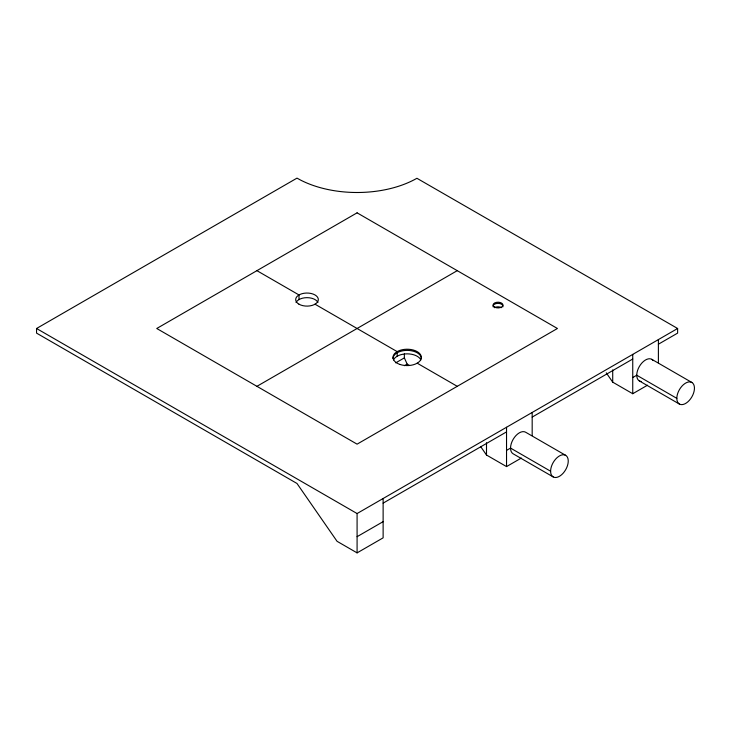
<?xml version="1.0" encoding="UTF-8"?>
<svg xmlns="http://www.w3.org/2000/svg" width="731" height="731" viewBox="0 0 731 731"><rect width="100%" height="100%" fill="white"/><g stroke="black" fill="none" stroke-linecap="round" stroke-linejoin="round"><path stroke-width="1.1" d="M383.126 498.515L383.126 537.842L357.084 552.874L337.055 541.305L296.987 483.474L36.55 333.117L36.55 328.493L296.996 178.126L300.596 180.091A84.997 49.068 0 0 0 416.917 178.282L677.619 328.493L677.619 333.117L658.393 344.219M256.919 386.324L457.25 270.662M395.709 362.868L404.362 357.87L404.362 353.905M404.435 365.692L407.167 364.111L409.177 365.272M36.55 328.493L357.084 513.546L677.619 328.493M383.126 503.138L506.537 431.893M532.177 417.09L632.744 359.022M357.084 536.682L383.126 521.651M506.537 450.397L510.54 448.085L550.607 471.221M632.744 377.534L636.756 375.222L676.824 398.349M480.687 446.632L486.499 455.029L506.537 466.588L521.331 458.054M606.255 372.828L612.715 382.158L632.744 393.726L647.538 385.182M651.805 359.332L691.864 382.468A12.464 7.2 -60 0 1 687.917 401.776A12.464 7.2 -60 0 1 677.125 395.544A12.464 7.2 -60 0 1 691.864 382.468M639.333 380.924L679.401 404.06M256.919 270.662L298.988 294.949L298.988 299.573M315.015 304.197L397.152 351.62L397.152 356.253M417.191 363.188L457.25 386.324M565.657 455.331A12.464 7.2 -60 0 0 550.909 468.407A12.464 7.2 -60 0 0 561.71 474.647A12.464 7.2 -60 0 0 565.657 455.331L525.589 432.204A12.464 7.2 -60 0 0 513.125 439.395A12.464 7.2 -60 0 0 513.125 453.796L553.193 476.923M404.362 357.87L407.167 364.111M658.393 339.595L658.393 362.722M632.744 354.398L632.744 393.726M612.715 369.849L612.715 382.158M532.177 412.458L532.177 435.594M506.537 427.269L506.537 466.588M486.499 442.712L486.499 455.029M357.084 513.546L357.084 552.874M393.488 359.917A14.163 8.178 0 0 1 407.167 353.85A14.163 8.178 0 0 1 420.855 359.917M494.458 307.687A4.962 2.86 0 0 1 501.466 307.641M641.16 381.491A12.464 7.2 -60 0 1 639.333 366.533A12.464 7.2 -60 0 1 653.203 360.63M296.055 302.506A11.33 6.542 0 0 1 307.002 297.654A11.33 6.542 0 0 1 317.948 302.506M493.242 306.993A4.962 2.86 0 0 1 497.948 303.356A4.962 2.86 0 0 1 502.818 306.919M393.004 358.565A14.163 8.178 0 0 1 407.167 350.387A14.163 8.178 0 0 1 421.339 358.565M357.084 212.831L156.754 328.493L357.084 444.156L557.424 328.493L357.084 212.831M400.085 364.486A14.163 8.178 0 0 0 421.339 357.404A14.163 8.178 0 0 0 400.085 350.323A14.163 8.178 0 0 0 400.085 364.486M494.503 307.084A4.962 2.86 0 0 0 502.8 305.805A4.962 2.86 0 0 0 496.724 302.296A4.962 2.86 0 0 0 494.503 307.084M298.988 304.197A11.33 6.542 0 0 0 317.948 301.263A11.33 6.542 0 0 0 304.069 293.259A11.33 6.542 0 0 0 298.988 304.197"/></g></svg>
